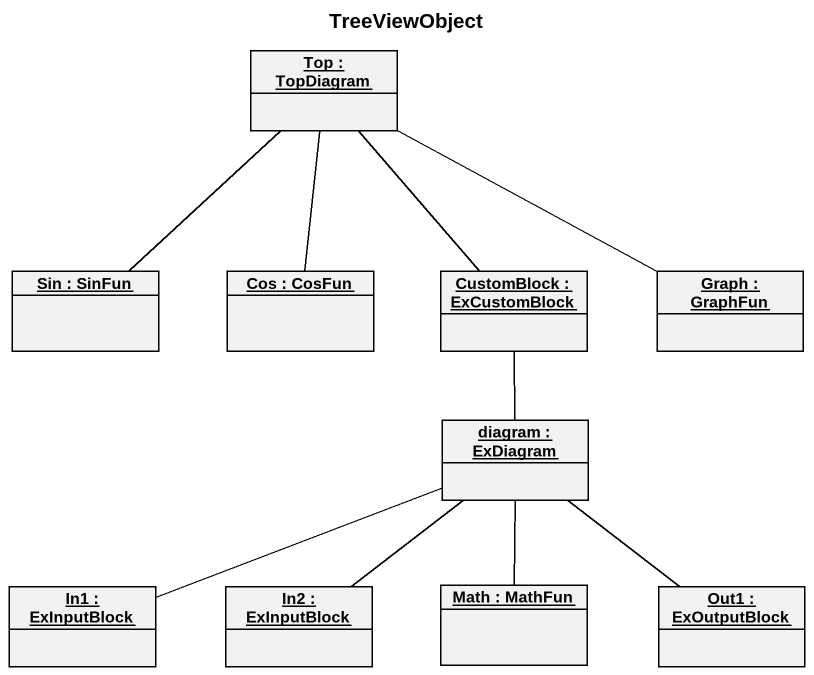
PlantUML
@startuml
title TreeViewObject
hide circle
hide empty members
object "Top : TopDiagram" as Top_
object "Sin : SinFun" as Sin
object "Cos : CosFun" as Cos
object "CustomBlock : ExCustomBlock" as CustomBlock
object "Graph : GraphFun" as Graph
object "diagram : ExDiagram" as diagram
object "In1 : ExInputBlock" as In1
object "In2 : ExInputBlock" as In2
object "Math : MathFun" as Math
object "Out1 : ExOutputBlock" as Out1
Top_ -- Sin
Top_ -- Cos
Top_ -- CustomBlock
Top_ -right- Graph
CustomBlock -- diagram
diagram -left- In1
diagram -- In2
diagram -- Math
diagram -- Out1
@enduml
